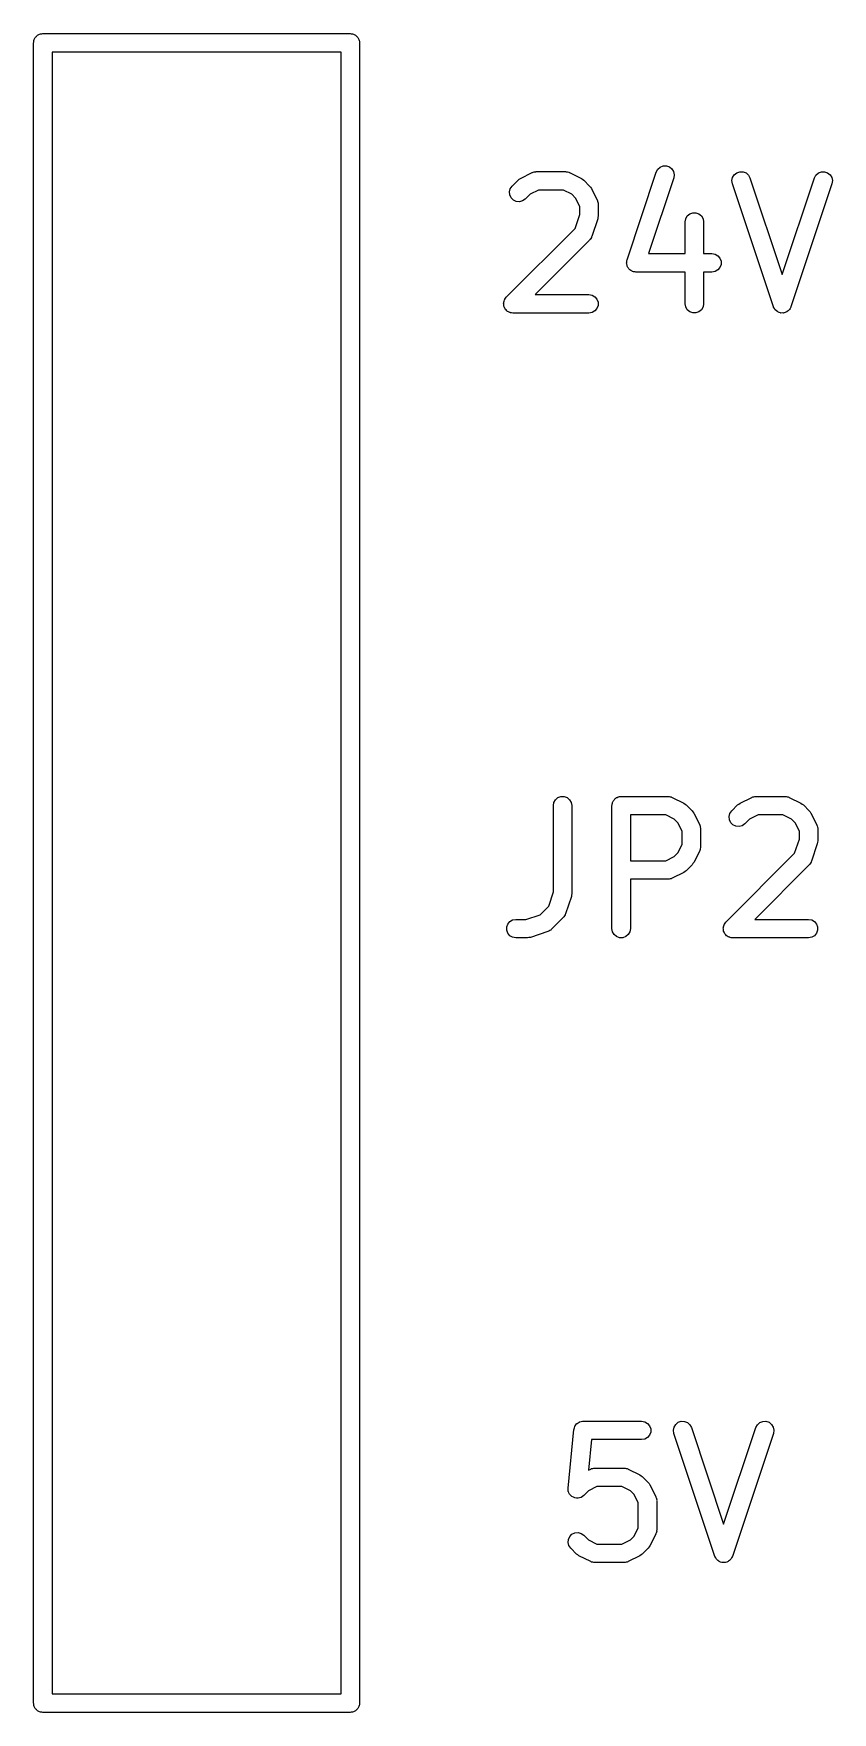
# Model space of a CAD drawing. Extents: x 25 to 346, y -457 to -16.
# Drawn here: x 75.83 to 82.32, y -399.89 to -386.24 of the extents above; entities that cross this region are included whole.
import ezdxf

# ---------------------------------------------------------------- set-up
doc = ezdxf.new("R2010")
doc.units = 0
doc.header["$MEASUREMENT"] = 0
doc.layers.add('BLACK', color=7, linetype='CONTINUOUS')

msp = doc.modelspace()

# ---------------------------------------------------------------- linework, layer by layer
at = {"layer": 'Black'}
for p, q in [((75.8309, -386.296), (75.832, -386.289)), ((75.832, -386.289), (75.8353, -386.284)), ((75.8353, -386.284), (75.8375, -386.277)), ((75.8375, -386.277), (75.8418, -386.272)), ((75.8418, -386.272), (75.845, -386.267)), ((75.845, -386.267), (75.8501, -386.263)), ((75.8501, -386.263), (75.8543, -386.258)), ((75.8543, -386.258), (75.86, -386.254)), ((75.86, -386.254), (75.865, -386.25)), ((75.865, -386.25), (75.8712, -386.248)), ((75.8712, -386.248), (75.8768, -386.245)), ((75.8768, -386.245), (75.8833, -386.243)), ((75.8833, -386.243), (75.8895, -386.241)), ((75.8895, -386.241), (75.896, -386.241)), ((75.896, -386.241), (75.9025, -386.24)), ((75.9025, -386.24), (78.4025, -386.24)), ((78.4025, -386.24), (78.409, -386.241)), ((78.409, -386.241), (78.4155, -386.241)), ((78.4155, -386.241), (78.4217, -386.243)), ((78.4217, -386.243), (78.4282, -386.245)), ((78.4282, -386.245), (78.4338, -386.248)), ((78.4338, -386.248), (78.44, -386.25)), ((78.44, -386.25), (78.445, -386.254)), ((78.445, -386.254), (78.4507, -386.258)), ((78.4507, -386.258), (78.4549, -386.263)), ((78.4549, -386.263), (78.46, -386.267)), ((78.46, -386.267), (78.4632, -386.272)), ((78.4632, -386.272), (78.4675, -386.277)), ((78.4675, -386.277), (78.4697, -386.284)), ((78.4697, -386.284), (78.473, -386.289)), ((78.473, -386.289), (78.4741, -386.296)), ((75.8275, -386.315), (75.8286, -386.309)), ((75.8275, -399.815), (75.8275, -386.315)), ((75.8286, -386.302), (75.8309, -386.296)), ((75.8286, -386.309), (75.8286, -386.302)), ((75.9775, -386.39), (75.9775, -399.74)), ((78.3275, -386.39), (75.9775, -386.39)), ((78.3275, -399.74), (78.3275, -386.39)), ((78.4741, -386.296), (78.4764, -386.302)), ((78.4764, -386.302), (78.4764, -386.309)), ((78.4764, -386.309), (78.4775, -386.315)), ((78.4775, -386.315), (78.4775, -399.815)), ((79.7861, -387.418), (79.8813, -387.37)), ((79.8813, -387.37), (79.8855, -387.369)), ((79.8855, -387.369), (79.8892, -387.367)), ((79.8892, -387.367), (79.8979, -387.365)), ((79.8979, -387.365), (79.9063, -387.363)), ((79.9063, -387.363), (79.9106, -387.363)), ((79.9106, -387.363), (79.9149, -387.362)), ((79.9149, -387.362), (80.153, -387.362)), ((80.153, -387.362), (80.1572, -387.363)), ((80.1572, -387.363), (80.1616, -387.363)), ((80.1616, -387.363), (80.17, -387.365)), ((80.17, -387.365), (80.1786, -387.367)), ((80.1786, -387.367), (80.1824, -387.369)), ((80.1824, -387.369), (80.1865, -387.37)), ((80.1865, -387.37), (80.2818, -387.418)), ((80.6533, -388.08), (80.8913, -387.366)), ((80.8913, -387.366), (80.9038, -387.343)), ((80.9038, -387.343), (80.9232, -387.326)), ((80.9232, -387.326), (80.9475, -387.316)), ((80.9475, -387.316), (80.9735, -387.316)), ((80.9735, -387.316), (80.9982, -387.324)), ((80.9982, -387.324), (81.0186, -387.34)), ((81.0186, -387.34), (81.0322, -387.362)), ((81.0322, -387.362), (81.0375, -387.388)), ((81.5254, -387.388), (81.5458, -387.371)), ((81.5458, -387.371), (81.5705, -387.363)), ((81.5705, -387.363), (81.5966, -387.364)), ((81.5966, -387.364), (81.6208, -387.373)), ((81.6208, -387.373), (81.6403, -387.391)), ((82.1895, -387.391), (82.209, -387.373)), ((82.209, -387.373), (82.2332, -387.364)), ((82.2332, -387.364), (82.2592, -387.363)), ((82.2592, -387.363), (82.2839, -387.371)), ((82.2839, -387.371), (82.3043, -387.388)), ((79.6973, -387.526), (79.7041, -387.501)), ((79.7041, -387.501), (79.719, -387.48)), ((79.719, -387.48), (79.7666, -387.432)), ((79.7666, -387.432), (79.7764, -387.425)), ((79.7764, -387.425), (79.7861, -387.418)), ((79.9326, -387.512), (79.8641, -387.547)), ((80.1353, -387.512), (79.9326, -387.512)), ((80.2038, -387.547), (80.1353, -387.512)), ((80.2818, -387.418), (80.2914, -387.425)), ((80.2914, -387.425), (80.3012, -387.432)), ((80.3012, -387.432), (80.3489, -387.48)), ((80.3489, -387.48), (80.3558, -387.489)), ((80.3558, -387.489), (80.3629, -387.499)), ((80.3629, -387.499), (80.4105, -387.594)), ((81.0337, -387.413), (80.8285, -388.029)), ((81.0375, -387.388), (81.0337, -387.413)), ((81.5066, -387.435), (81.5118, -387.41)), ((81.5104, -387.461), (81.5066, -387.435)), ((81.8437, -388.461), (81.5104, -387.461)), ((81.5118, -387.41), (81.5254, -387.388)), ((81.6403, -387.391), (81.6527, -387.414)), ((81.6527, -387.414), (81.9149, -388.2)), ((81.9149, -388.2), (82.1771, -387.414)), ((82.3194, -387.461), (81.986, -388.461)), ((82.1771, -387.414), (82.1895, -387.391)), ((82.3043, -387.388), (82.318, -387.41)), ((82.318, -387.41), (82.3232, -387.435)), ((82.3232, -387.435), (82.3194, -387.461)), ((79.6996, -387.552), (79.6973, -387.526)), ((79.7106, -387.576), (79.6996, -387.552)), ((79.729, -387.594), (79.7106, -387.576)), ((79.7526, -387.605), (79.729, -387.594)), ((79.7786, -387.607), (79.7526, -387.605)), ((79.8037, -387.601), (79.7786, -387.607)), ((79.8251, -387.586), (79.8037, -387.601)), ((79.8641, -387.547), (79.8251, -387.586)), ((80.2342, -387.577), (80.2038, -387.547)), ((80.2685, -387.646), (80.2342, -387.577)), ((80.2685, -387.711), (80.2685, -387.646)), ((80.4105, -387.594), (80.4118, -387.598)), ((80.4118, -387.598), (80.4139, -387.602)), ((80.4139, -387.602), (80.4155, -387.611)), ((80.4155, -387.611), (80.418, -387.619)), ((80.418, -387.619), (80.4177, -387.624)), ((80.4177, -387.624), (80.4185, -387.628)), ((80.4185, -387.628), (80.4185, -387.723)), ((80.2303, -387.825), (80.2685, -387.711)), ((80.4146, -387.747), (80.367, -387.89)), ((80.4164, -387.735), (80.4146, -387.747)), ((80.4185, -387.723), (80.4164, -387.735)), ((81.1256, -387.771), (81.1301, -387.745)), ((81.1256, -388.029), (81.1256, -387.771)), ((81.1301, -387.745), (81.1431, -387.723)), ((81.1431, -387.723), (81.1631, -387.706)), ((81.1631, -387.706), (81.1876, -387.697)), ((81.1876, -387.697), (81.2136, -387.697)), ((81.2136, -387.697), (81.2381, -387.706)), ((81.2381, -387.706), (81.258, -387.723)), ((81.258, -387.723), (81.2711, -387.745)), ((81.2711, -387.745), (81.2756, -387.771)), ((81.2756, -387.771), (81.2756, -388.029)), ((79.6714, -388.384), (80.2303, -387.825)), ((80.3489, -387.919), (79.9055, -388.362)), ((80.3513, -387.915), (80.3489, -387.919)), ((80.3546, -387.913), (80.3513, -387.915)), ((80.3588, -387.905), (80.3546, -387.913)), ((80.3638, -387.898), (80.3588, -387.905)), ((80.3649, -387.893), (80.3638, -387.898)), ((80.367, -387.89), (80.3649, -387.893)), ((80.8285, -388.029), (81.1256, -388.029)), ((81.2756, -388.029), (81.3435, -388.029)), ((81.3435, -388.029), (81.3691, -388.034)), ((81.3691, -388.034), (81.3917, -388.047)), ((81.3917, -388.047), (81.4084, -388.067)), ((81.4084, -388.067), (81.4173, -388.091)), ((80.6494, -388.106), (80.6505, -388.099)), ((80.6505, -388.112), (80.6494, -388.106)), ((80.6505, -388.091), (80.6524, -388.086)), ((80.6505, -388.099), (80.6505, -388.091)), ((80.6505, -388.117), (80.6505, -388.112)), ((80.6531, -388.124), (80.6505, -388.117)), ((80.6524, -388.086), (80.6533, -388.08)), ((80.6547, -388.132), (80.6531, -388.124)), ((80.6576, -388.136), (80.6547, -388.132)), ((80.6595, -388.142), (80.6576, -388.136)), ((80.6643, -388.147), (80.6595, -388.142)), ((80.6683, -388.154), (80.6643, -388.147)), ((80.6726, -388.157), (80.6683, -388.154)), ((80.6762, -388.162), (80.6726, -388.157)), ((80.6828, -388.165), (80.6762, -388.162)), ((80.6887, -388.17), (80.6828, -388.165)), ((80.694, -388.172), (80.6887, -388.17)), ((80.6988, -388.175), (80.694, -388.172)), ((80.7062, -388.176), (80.6988, -388.175)), ((80.7134, -388.178), (80.7062, -388.176)), ((80.7189, -388.178), (80.7134, -388.178)), ((80.7244, -388.179), (80.7189, -388.178)), ((81.1256, -388.179), (80.7244, -388.179)), ((81.1256, -388.437), (81.1256, -388.179)), ((81.3435, -388.179), (81.2756, -388.179)), ((81.2756, -388.179), (81.2756, -388.437)), ((81.3691, -388.175), (81.3435, -388.179)), ((81.3917, -388.162), (81.3691, -388.175)), ((81.4084, -388.142), (81.3917, -388.162)), ((81.4173, -388.117), (81.4084, -388.142)), ((81.4173, -388.091), (81.4173, -388.117)), ((79.6497, -388.431), (79.6505, -388.428)), ((79.6505, -388.441), (79.6497, -388.431)), ((79.6505, -388.424), (79.6539, -388.415)), ((79.6505, -388.428), (79.6505, -388.424)), ((79.6505, -388.45), (79.6505, -388.441)), ((79.6517, -388.454), (79.6505, -388.45)), ((79.652, -388.457), (79.6517, -388.454)), ((79.6561, -388.466), (79.652, -388.457)), ((79.6539, -388.415), (79.6564, -388.406)), ((79.6595, -388.475), (79.6561, -388.466)), ((79.6564, -388.406), (79.6583, -388.403)), ((79.6583, -388.403), (79.6595, -388.4)), ((79.6595, -388.4), (79.6658, -388.392)), ((79.6616, -388.477), (79.6595, -388.475)), ((79.663, -388.48), (79.6616, -388.477)), ((79.6658, -388.392), (79.6714, -388.384)), ((79.9055, -388.362), (80.3435, -388.362)), ((80.3435, -388.362), (80.3691, -388.367)), ((80.3691, -388.367), (80.3917, -388.38)), ((80.3917, -388.38), (80.4084, -388.4)), ((80.4084, -388.475), (80.3917, -388.495)), ((80.4084, -388.4), (80.4173, -388.424)), ((80.4173, -388.45), (80.4084, -388.475)), ((80.4173, -388.424), (80.4173, -388.45)), ((81.1301, -388.463), (81.1256, -388.437)), ((81.1431, -388.486), (81.1301, -388.463)), ((81.2711, -388.463), (81.258, -388.486)), ((81.2756, -388.437), (81.2711, -388.463)), ((81.8447, -388.463), (81.8437, -388.461)), ((81.8451, -388.465), (81.8447, -388.463)), ((81.8509, -388.474), (81.8451, -388.465)), ((81.8561, -388.484), (81.8509, -388.474)), ((81.9789, -388.474), (81.9736, -388.484)), ((81.9846, -388.465), (81.9789, -388.474)), ((81.985, -388.463), (81.9846, -388.465)), ((81.986, -388.461), (81.985, -388.463)), ((79.6699, -388.487), (79.663, -388.48)), ((79.6762, -388.495), (79.6699, -388.487)), ((79.6791, -388.496), (79.6762, -388.495)), ((79.6814, -388.499), (79.6791, -388.496)), ((79.6903, -388.503), (79.6814, -388.499)), ((79.6988, -388.508), (79.6903, -388.503)), ((79.702, -388.508), (79.6988, -388.508)), ((79.705, -388.51), (79.702, -388.508)), ((79.7148, -388.511), (79.705, -388.51)), ((79.7244, -388.512), (79.7148, -388.511)), ((80.3435, -388.512), (79.7244, -388.512)), ((80.3691, -388.508), (80.3435, -388.512)), ((80.3917, -388.495), (80.3691, -388.508)), ((81.1631, -388.502), (81.1431, -388.486)), ((81.1876, -388.511), (81.1631, -388.502)), ((81.2136, -388.511), (81.1876, -388.511)), ((81.2381, -388.502), (81.2136, -388.511)), ((81.258, -388.486), (81.2381, -388.502)), ((81.8577, -388.485), (81.8561, -388.484)), ((81.8588, -388.487), (81.8577, -388.485)), ((81.8674, -388.494), (81.8588, -388.487)), ((81.8756, -388.501), (81.8674, -388.494)), ((81.8775, -388.502), (81.8756, -388.501)), ((81.8792, -388.503), (81.8775, -388.502)), ((81.8896, -388.507), (81.8792, -388.503)), ((81.8998, -388.511), (81.8896, -388.507)), ((81.9019, -388.511), (81.8998, -388.511)), ((81.9039, -388.512), (81.9019, -388.511)), ((81.9149, -388.511), (81.9039, -388.512)), ((81.9259, -388.512), (81.9149, -388.511)), ((81.9278, -388.511), (81.9259, -388.512)), ((81.9299, -388.511), (81.9278, -388.511)), ((81.9401, -388.507), (81.9299, -388.511)), ((81.9506, -388.503), (81.9401, -388.507)), ((81.9522, -388.502), (81.9506, -388.503)), ((81.9541, -388.501), (81.9522, -388.502)), ((81.9624, -388.494), (81.9541, -388.501)), ((81.971, -388.487), (81.9624, -388.494)), ((81.9721, -388.485), (81.971, -388.487)), ((81.9736, -388.484), (81.9721, -388.485)), ((80.0542, -392.517), (80.0587, -392.492)), ((80.0542, -393.219), (80.0542, -392.517)), ((80.0587, -392.492), (80.0717, -392.469)), ((80.0717, -392.469), (80.0917, -392.452)), ((80.0917, -392.452), (80.1161, -392.444)), ((80.1161, -392.444), (80.1422, -392.444)), ((80.1422, -392.444), (80.1667, -392.452)), ((80.1667, -392.452), (80.1866, -392.469)), ((80.1866, -392.469), (80.1996, -392.492)), ((80.1996, -392.492), (80.2042, -392.517)), ((80.2042, -392.517), (80.2042, -393.232)), ((80.5304, -392.517), (80.5315, -392.511)), ((80.5304, -393.517), (80.5304, -392.517)), ((80.5315, -392.504), (80.5337, -392.498)), ((80.5315, -392.511), (80.5315, -392.504)), ((80.5337, -392.498), (80.5349, -392.492)), ((80.5349, -392.492), (80.5382, -392.486)), ((80.5382, -392.486), (80.5404, -392.48)), ((80.5404, -392.48), (80.5446, -392.475)), ((80.5446, -392.475), (80.5479, -392.469)), ((80.5479, -392.469), (80.5529, -392.465)), ((80.5529, -392.465), (80.5571, -392.46)), ((80.5571, -392.46), (80.5628, -392.457)), ((80.5628, -392.457), (80.5679, -392.452)), ((80.5679, -392.452), (80.574, -392.45)), ((80.574, -392.45), (80.5797, -392.447)), ((80.5797, -392.447), (80.5862, -392.446)), ((80.5862, -392.446), (80.5923, -392.444)), ((80.5923, -392.444), (80.5989, -392.444)), ((80.5989, -392.444), (80.6054, -392.442)), ((80.6054, -392.442), (80.9863, -392.442)), ((80.9863, -392.442), (80.9906, -392.443)), ((80.9906, -392.443), (80.9949, -392.443)), ((80.9949, -392.443), (81.0033, -392.445)), ((81.0033, -392.445), (81.012, -392.447)), ((81.012, -392.447), (81.0157, -392.449)), ((81.0157, -392.449), (81.0199, -392.45)), ((81.0199, -392.45), (81.1151, -392.498)), ((81.1151, -392.498), (81.1247, -392.505)), ((81.1247, -392.505), (81.1346, -392.512)), ((81.1346, -392.512), (81.1822, -392.56)), ((81.1822, -392.56), (81.1891, -392.569)), ((81.1891, -392.569), (81.1962, -392.579)), ((81.4898, -392.581), (81.5047, -392.56)), ((81.5047, -392.56), (81.5523, -392.512)), ((81.5523, -392.512), (81.5622, -392.505)), ((81.5622, -392.505), (81.5718, -392.498)), ((81.5718, -392.498), (81.6671, -392.45)), ((81.6671, -392.45), (81.6712, -392.449)), ((81.6712, -392.449), (81.6749, -392.447)), ((81.6749, -392.447), (81.6836, -392.445)), ((81.6836, -392.445), (81.692, -392.443)), ((81.692, -392.443), (81.6963, -392.443)), ((81.6963, -392.443), (81.7006, -392.442)), ((81.7006, -392.442), (81.9387, -392.442)), ((81.9387, -392.442), (81.9429, -392.443)), ((81.9429, -392.443), (81.9473, -392.443)), ((81.9473, -392.443), (81.9557, -392.445)), ((81.9557, -392.445), (81.9643, -392.447)), ((81.9643, -392.447), (81.9681, -392.449)), ((81.9681, -392.449), (81.9722, -392.45)), ((81.9722, -392.45), (82.0675, -392.498)), ((82.0675, -392.498), (82.0771, -392.505)), ((82.0771, -392.505), (82.087, -392.512)), ((82.087, -392.512), (82.1346, -392.56)), ((82.1346, -392.56), (82.1415, -392.569)), ((82.1415, -392.569), (82.1486, -392.579)), ((80.6804, -392.592), (80.6804, -392.966)), ((80.9686, -392.592), (80.6804, -392.592)), ((81.0371, -392.627), (80.9686, -392.592)), ((81.0675, -392.657), (81.0371, -392.627)), ((81.1018, -392.726), (81.0675, -392.657)), ((81.1962, -392.579), (81.2439, -392.674)), ((81.2439, -392.674), (81.2451, -392.678)), ((81.2451, -392.678), (81.2473, -392.682)), ((81.2473, -392.682), (81.2488, -392.691)), ((81.2488, -392.691), (81.2513, -392.699)), ((81.2513, -392.699), (81.251, -392.704)), ((81.251, -392.704), (81.2518, -392.708)), ((81.2518, -392.708), (81.2518, -392.851)), ((81.483, -392.606), (81.4898, -392.581)), ((81.4853, -392.632), (81.483, -392.606)), ((81.4963, -392.656), (81.4853, -392.632)), ((81.5147, -392.674), (81.4963, -392.656)), ((81.5383, -392.685), (81.5147, -392.674)), ((81.5643, -392.687), (81.5383, -392.685)), ((81.5894, -392.681), (81.5643, -392.687)), ((81.6108, -392.666), (81.5894, -392.681)), ((81.6498, -392.627), (81.6108, -392.666)), ((81.7183, -392.592), (81.6498, -392.627)), ((81.921, -392.592), (81.7183, -392.592)), ((81.9895, -392.627), (81.921, -392.592)), ((82.0199, -392.657), (81.9895, -392.627)), ((82.0542, -392.726), (82.0199, -392.657)), ((82.1486, -392.579), (82.1962, -392.674)), ((82.1962, -392.674), (82.1975, -392.678)), ((82.1975, -392.678), (82.1996, -392.682)), ((82.1996, -392.682), (82.2012, -392.691)), ((82.2012, -392.691), (82.2037, -392.699)), ((82.2037, -392.699), (82.2034, -392.704)), ((82.2034, -392.704), (82.2042, -392.708)), ((82.2042, -392.708), (82.2042, -392.803)), ((81.0675, -392.902), (81.1018, -392.833)), ((81.1018, -392.833), (81.1018, -392.726)), ((82.016, -392.905), (82.0542, -392.791)), ((82.0542, -392.791), (82.0542, -392.726)), ((82.2003, -392.827), (82.1527, -392.97)), ((82.2021, -392.815), (82.2003, -392.827)), ((82.2042, -392.803), (82.2021, -392.815)), ((80.6804, -392.966), (80.9686, -392.966)), ((80.9686, -392.966), (81.0371, -392.932)), ((81.0371, -392.932), (81.0675, -392.902)), ((81.1962, -392.979), (81.1891, -392.989)), ((81.2439, -392.884), (81.1962, -392.979)), ((81.2451, -392.88), (81.2439, -392.884)), ((81.2473, -392.876), (81.2451, -392.88)), ((81.2488, -392.868), (81.2473, -392.876)), ((81.2513, -392.859), (81.2488, -392.868)), ((81.2518, -392.851), (81.251, -392.855)), ((81.251, -392.855), (81.2513, -392.859)), ((81.4571, -393.464), (82.016, -392.905)), ((82.1495, -392.978), (82.1445, -392.985)), ((82.1506, -392.973), (82.1495, -392.978)), ((82.1527, -392.97), (82.1506, -392.973)), ((80.9863, -393.116), (80.6804, -393.116)), ((80.6804, -393.116), (80.6804, -393.517)), ((80.9906, -393.115), (80.9863, -393.116)), ((80.9949, -393.116), (80.9906, -393.115)), ((81.0033, -393.113), (80.9949, -393.116)), ((81.012, -393.112), (81.0033, -393.113)), ((81.0157, -393.11), (81.012, -393.112)), ((81.0199, -393.108), (81.0157, -393.11)), ((81.1151, -393.061), (81.0199, -393.108)), ((81.1247, -393.053), (81.1151, -393.061)), ((81.1346, -393.047), (81.1247, -393.053)), ((81.1822, -392.999), (81.1346, -393.047)), ((81.1891, -392.989), (81.1822, -392.999)), ((82.1346, -392.999), (81.6912, -393.442)), ((82.1371, -392.995), (82.1346, -392.999)), ((82.1403, -392.993), (82.1371, -392.995)), ((82.1445, -392.985), (82.1403, -392.993)), ((80.016, -393.334), (80.0542, -393.219)), ((80.2003, -393.255), (80.1527, -393.398)), ((80.2021, -393.244), (80.2003, -393.255)), ((80.2042, -393.232), (80.2021, -393.244)), ((79.9458, -393.404), (80.016, -393.334)), ((79.6744, -393.504), (79.6833, -393.48)), ((79.6744, -393.53), (79.6744, -393.504)), ((79.6833, -393.48), (79.7, -393.46)), ((79.7, -393.46), (79.7226, -393.447)), ((79.7226, -393.447), (79.7482, -393.442)), ((79.7482, -393.442), (79.8313, -393.442)), ((79.8313, -393.442), (79.9458, -393.404)), ((80.0329, -393.529), (80.0252, -393.533)), ((80.0358, -393.525), (80.0329, -393.529)), ((80.0393, -393.523), (80.0358, -393.525)), ((80.1346, -393.428), (80.0393, -393.523)), ((80.1371, -393.424), (80.1346, -393.428)), ((80.1403, -393.421), (80.1371, -393.424)), ((80.1445, -393.413), (80.1403, -393.421)), ((80.1495, -393.406), (80.1445, -393.413)), ((80.1506, -393.402), (80.1495, -393.406)), ((80.1527, -393.398), (80.1506, -393.402)), ((80.5349, -393.543), (80.5304, -393.517)), ((80.6804, -393.517), (80.6758, -393.543)), ((81.4354, -393.511), (81.4363, -393.508)), ((81.4363, -393.521), (81.4354, -393.511)), ((81.4363, -393.504), (81.4396, -393.495)), ((81.4363, -393.508), (81.4363, -393.504)), ((81.4363, -393.53), (81.4363, -393.521)), ((81.4396, -393.495), (81.4421, -393.486)), ((81.4421, -393.486), (81.444, -393.483)), ((81.444, -393.483), (81.4452, -393.48)), ((81.4452, -393.48), (81.4515, -393.472)), ((81.4515, -393.472), (81.4571, -393.464)), ((81.6912, -393.442), (82.1292, -393.442)), ((82.1292, -393.442), (82.1548, -393.447)), ((82.1548, -393.447), (82.1774, -393.46)), ((82.1774, -393.46), (82.1941, -393.48)), ((82.1941, -393.48), (82.203, -393.504)), ((82.203, -393.504), (82.203, -393.53)), ((79.6833, -393.555), (79.6744, -393.53)), ((79.7, -393.575), (79.6833, -393.555)), ((79.7226, -393.588), (79.7, -393.575)), ((79.7482, -393.592), (79.7226, -393.588)), ((79.8435, -393.592), (79.7482, -393.592)), ((79.8553, -393.59), (79.8435, -393.592)), ((79.8672, -393.589), (79.8553, -393.59)), ((80.01, -393.541), (79.8672, -393.589)), ((80.0138, -393.539), (80.01, -393.541)), ((80.018, -393.538), (80.0138, -393.539)), ((80.0252, -393.533), (80.018, -393.538)), ((80.5479, -393.566), (80.5349, -393.543)), ((80.5679, -393.582), (80.5479, -393.566)), ((80.5923, -393.591), (80.5679, -393.582)), ((80.6184, -393.591), (80.5923, -393.591)), ((80.6429, -393.582), (80.6184, -393.591)), ((80.6628, -393.566), (80.6429, -393.582)), ((80.6758, -393.543), (80.6628, -393.566)), ((81.4374, -393.534), (81.4363, -393.53)), ((81.4377, -393.537), (81.4374, -393.534)), ((81.4418, -393.546), (81.4377, -393.537)), ((81.4452, -393.555), (81.4418, -393.546)), ((81.4473, -393.557), (81.4452, -393.555)), ((81.4487, -393.56), (81.4473, -393.557)), ((81.4556, -393.567), (81.4487, -393.56)), ((81.4619, -393.575), (81.4556, -393.567)), ((81.4648, -393.576), (81.4619, -393.575)), ((81.4671, -393.579), (81.4648, -393.576)), ((81.476, -393.583), (81.4671, -393.579)), ((81.4845, -393.588), (81.476, -393.583)), ((81.4877, -393.588), (81.4845, -393.588)), ((81.4907, -393.59), (81.4877, -393.588)), ((81.5005, -393.591), (81.4907, -393.59)), ((81.5101, -393.592), (81.5005, -393.591)), ((82.1292, -393.592), (81.5101, -393.592)), ((82.1548, -393.588), (82.1292, -393.592)), ((82.1774, -393.575), (82.1548, -393.588)), ((82.1941, -393.555), (82.1774, -393.575)), ((82.203, -393.53), (82.1941, -393.555)), ((80.1736, -398.066), (80.2212, -397.59)), ((80.2212, -397.59), (80.222, -397.587)), ((80.222, -397.584), (80.2255, -397.575)), ((80.222, -397.587), (80.222, -397.584)), ((80.2255, -397.575), (80.2283, -397.565)), ((80.2283, -397.565), (80.2299, -397.563)), ((80.2299, -397.563), (80.2309, -397.56)), ((80.2309, -397.56), (80.2375, -397.552)), ((80.2375, -397.552), (80.2435, -397.544)), ((80.2435, -397.544), (80.2458, -397.542)), ((80.2458, -397.542), (80.2476, -397.54)), ((80.2476, -397.54), (80.2565, -397.535)), ((80.2565, -397.535), (80.265, -397.529)), ((80.265, -397.529), (80.2677, -397.528)), ((80.2677, -397.528), (80.2702, -397.527)), ((80.2702, -397.527), (80.2803, -397.525)), ((80.2803, -397.525), (80.2902, -397.523)), ((80.2902, -397.523), (80.293, -397.523)), ((80.293, -397.523), (80.2958, -397.522)), ((80.2958, -397.522), (80.772, -397.522)), ((80.772, -397.522), (80.7977, -397.527)), ((80.7977, -397.527), (80.8202, -397.54)), ((80.8202, -397.54), (80.837, -397.56)), ((80.837, -397.56), (80.8459, -397.584)), ((80.8459, -397.61), (80.837, -397.635)), ((80.8459, -397.584), (80.8459, -397.61)), ((81.0304, -397.595), (81.0356, -397.57)), ((81.0342, -397.621), (81.0304, -397.595)), ((81.3675, -398.621), (81.0342, -397.621)), ((81.0356, -397.57), (81.0492, -397.548)), ((81.0492, -397.548), (81.0696, -397.531)), ((81.0696, -397.531), (81.0944, -397.523)), ((81.0944, -397.523), (81.1204, -397.524)), ((81.1204, -397.524), (81.1446, -397.533)), ((81.1446, -397.533), (81.1641, -397.551)), ((81.1641, -397.551), (81.1765, -397.574)), ((81.1765, -397.574), (81.4387, -398.36)), ((81.4387, -398.36), (81.7009, -397.574)), ((81.8432, -397.621), (81.5098, -398.621)), ((81.7009, -397.574), (81.7133, -397.551)), ((81.7133, -397.551), (81.7328, -397.533)), ((81.7328, -397.533), (81.757, -397.524)), ((81.757, -397.524), (81.783, -397.523)), ((81.783, -397.523), (81.8077, -397.531)), ((81.8077, -397.531), (81.8281, -397.548)), ((81.8281, -397.548), (81.8418, -397.57)), ((81.8418, -397.57), (81.847, -397.595)), ((81.847, -397.595), (81.8432, -397.621)), ((80.3637, -397.672), (80.3389, -397.921)), ((80.772, -397.672), (80.3637, -397.672)), ((80.7977, -397.668), (80.772, -397.672)), ((80.8202, -397.655), (80.7977, -397.668)), ((80.837, -397.635), (80.8202, -397.655)), ((80.3389, -397.921), (80.3575, -397.911)), ((80.3575, -397.911), (80.3617, -397.91)), ((80.3617, -397.91), (80.3654, -397.908)), ((80.3654, -397.908), (80.3741, -397.906)), ((80.3741, -397.906), (80.3825, -397.904)), ((80.3825, -397.904), (80.3868, -397.904)), ((80.3868, -397.904), (80.3911, -397.903)), ((80.3911, -397.903), (80.6292, -397.903)), ((80.6292, -397.903), (80.6334, -397.904)), ((80.6334, -397.904), (80.6377, -397.904)), ((80.6377, -397.904), (80.6462, -397.906)), ((80.6462, -397.906), (80.6548, -397.908)), ((80.6548, -397.908), (80.6586, -397.91)), ((80.6586, -397.91), (80.6627, -397.911)), ((80.6627, -397.911), (80.7579, -397.959)), ((80.7579, -397.959), (80.7676, -397.966)), ((80.7676, -397.966), (80.7774, -397.973)), ((80.7774, -397.973), (80.8251, -398.021)), ((80.8251, -398.021), (80.8319, -398.03)), ((80.8319, -398.03), (80.8391, -398.04)), ((80.1746, -398.08), (80.1735, -398.067)), ((80.1735, -398.067), (80.1736, -398.067)), ((80.1736, -398.067), (80.1736, -398.066)), ((80.1755, -398.092), (80.1746, -398.08)), ((80.1757, -398.093), (80.1755, -398.092)), ((80.1758, -398.093), (80.1757, -398.093)), ((80.1811, -398.104), (80.1758, -398.093)), ((80.1862, -398.116), (80.1811, -398.104)), ((80.1866, -398.116), (80.1862, -398.116)), ((80.1868, -398.117), (80.1866, -398.116)), ((80.1957, -398.125), (80.1868, -398.117)), ((80.2044, -398.134), (80.1957, -398.125)), ((80.2049, -398.135), (80.2044, -398.134)), ((80.2052, -398.135), (80.2049, -398.135)), ((80.2166, -398.14), (80.2052, -398.135)), ((80.2279, -398.146), (80.2166, -398.14)), ((80.2284, -398.146), (80.2279, -398.146)), ((80.2288, -398.146), (80.2284, -398.146)), ((80.2413, -398.147), (80.2288, -398.146)), ((80.2538, -398.148), (80.2413, -398.147)), ((80.2543, -398.148), (80.2538, -398.148)), ((80.2548, -398.148), (80.2543, -398.148)), ((80.2668, -398.145), (80.2548, -398.148)), ((80.2791, -398.142), (80.2668, -398.145)), ((80.2795, -398.142), (80.2791, -398.142)), ((80.2799, -398.142), (80.2795, -398.142)), ((80.2902, -398.134), (80.2799, -398.142)), ((80.3006, -398.127), (80.2902, -398.134)), ((80.3009, -398.127), (80.3006, -398.127)), ((80.3012, -398.127), (80.3009, -398.127)), ((80.3403, -398.088), (80.3012, -398.127)), ((80.4088, -398.053), (80.3403, -398.088)), ((80.6115, -398.053), (80.4088, -398.053)), ((80.68, -398.088), (80.6115, -398.053)), ((80.7104, -398.118), (80.68, -398.088)), ((80.7446, -398.187), (80.7104, -398.118)), ((80.8391, -398.04), (80.8867, -398.135)), ((80.8867, -398.135), (80.888, -398.139)), ((80.888, -398.139), (80.8901, -398.143)), ((80.8901, -398.143), (80.8916, -398.152)), ((80.8916, -398.152), (80.8942, -398.16)), ((80.8942, -398.16), (80.8939, -398.165)), ((80.8939, -398.165), (80.8946, -398.169)), ((80.8946, -398.169), (80.8946, -398.407)), ((80.7446, -398.389), (80.7446, -398.187)), ((80.1868, -398.459), (80.2052, -398.441)), ((80.2052, -398.441), (80.2288, -398.43)), ((80.2288, -398.43), (80.2548, -398.427)), ((80.2548, -398.427), (80.2799, -398.434)), ((80.2799, -398.434), (80.3012, -398.449)), ((80.7104, -398.458), (80.7446, -398.389)), ((80.8867, -398.44), (80.8391, -398.536)), ((80.888, -398.436), (80.8867, -398.44)), ((80.8901, -398.433), (80.888, -398.436)), ((80.8916, -398.424), (80.8901, -398.433)), ((80.8942, -398.415), (80.8916, -398.424)), ((80.8946, -398.407), (80.8939, -398.411)), ((80.8939, -398.411), (80.8942, -398.415)), ((80.1735, -398.509), (80.1758, -398.483)), ((80.1802, -398.534), (80.1735, -398.509)), ((80.1758, -398.483), (80.1868, -398.459)), ((80.1952, -398.555), (80.1802, -398.534)), ((80.2428, -398.603), (80.1952, -398.555)), ((80.3012, -398.449), (80.3403, -398.488)), ((80.3403, -398.488), (80.4088, -398.522)), ((80.4088, -398.522), (80.6115, -398.522)), ((80.6115, -398.522), (80.68, -398.488)), ((80.68, -398.488), (80.7104, -398.458)), ((80.8251, -398.555), (80.7774, -398.603)), ((80.8319, -398.545), (80.8251, -398.555)), ((80.8391, -398.536), (80.8319, -398.545)), ((80.2526, -398.61), (80.2428, -398.603)), ((80.2623, -398.617), (80.2526, -398.61)), ((80.3575, -398.664), (80.2623, -398.617)), ((80.3617, -398.666), (80.3575, -398.664)), ((80.3654, -398.668), (80.3617, -398.666)), ((80.3741, -398.669), (80.3654, -398.668)), ((80.3825, -398.672), (80.3741, -398.669)), ((80.3868, -398.672), (80.3825, -398.672)), ((80.3911, -398.672), (80.3868, -398.672)), ((80.6292, -398.672), (80.3911, -398.672)), ((80.6334, -398.672), (80.6292, -398.672)), ((80.6377, -398.672), (80.6334, -398.672)), ((80.6462, -398.669), (80.6377, -398.672)), ((80.6548, -398.668), (80.6462, -398.669)), ((80.6586, -398.666), (80.6548, -398.668)), ((80.6627, -398.664), (80.6586, -398.666)), ((80.7579, -398.617), (80.6627, -398.664)), ((80.7676, -398.61), (80.7579, -398.617)), ((80.7774, -398.603), (80.7676, -398.61)), ((81.3685, -398.623), (81.3675, -398.621)), ((81.3689, -398.625), (81.3685, -398.623)), ((81.3747, -398.634), (81.3689, -398.625)), ((81.3799, -398.644), (81.3747, -398.634)), ((81.3815, -398.645), (81.3799, -398.644)), ((81.3826, -398.647), (81.3815, -398.645)), ((81.3912, -398.654), (81.3826, -398.647)), ((81.3994, -398.661), (81.3912, -398.654)), ((81.4014, -398.662), (81.3994, -398.661)), ((81.403, -398.663), (81.4014, -398.662)), ((81.4134, -398.667), (81.403, -398.663)), ((81.4237, -398.671), (81.4134, -398.667)), ((81.4257, -398.671), (81.4237, -398.671)), ((81.4277, -398.672), (81.4257, -398.671)), ((81.4387, -398.671), (81.4277, -398.672)), ((81.4497, -398.672), (81.4387, -398.671)), ((81.4517, -398.671), (81.4497, -398.672)), ((81.4537, -398.671), (81.4517, -398.671)), ((81.464, -398.667), (81.4537, -398.671)), ((81.4744, -398.663), (81.464, -398.667)), ((81.476, -398.662), (81.4744, -398.663)), ((81.4779, -398.661), (81.476, -398.662)), ((81.4862, -398.654), (81.4779, -398.661)), ((81.4948, -398.647), (81.4862, -398.654)), ((81.4959, -398.645), (81.4948, -398.647)), ((81.4974, -398.644), (81.4959, -398.645)), ((81.5027, -398.634), (81.4974, -398.644)), ((81.5084, -398.625), (81.5027, -398.634)), ((81.5089, -398.623), (81.5084, -398.625)), ((81.5098, -398.621), (81.5089, -398.623)), ((75.9775, -399.74), (78.3275, -399.74)), ((75.8286, -399.821), (75.8275, -399.815)), ((75.8286, -399.828), (75.8286, -399.821)), ((75.8309, -399.834), (75.8286, -399.828)), ((75.832, -399.841), (75.8309, -399.834)), ((75.8353, -399.846), (75.832, -399.841)), ((75.8375, -399.852), (75.8353, -399.846)), ((75.8418, -399.858), (75.8375, -399.852)), ((75.845, -399.863), (75.8418, -399.858)), ((75.8501, -399.867), (75.845, -399.863)), ((75.8543, -399.872), (75.8501, -399.867)), ((75.86, -399.876), (75.8543, -399.872)), ((75.865, -399.88), (75.86, -399.876)), ((75.8712, -399.882), (75.865, -399.88)), ((75.8768, -399.885), (75.8712, -399.882)), ((75.8833, -399.887), (75.8768, -399.885)), ((75.8895, -399.889), (75.8833, -399.887)), ((75.896, -399.889), (75.8895, -399.889)), ((75.9025, -399.89), (75.896, -399.889)), ((78.4025, -399.89), (75.9025, -399.89)), ((78.409, -399.889), (78.4025, -399.89)), ((78.4155, -399.889), (78.409, -399.889)), ((78.4217, -399.887), (78.4155, -399.889)), ((78.4282, -399.885), (78.4217, -399.887)), ((78.4338, -399.882), (78.4282, -399.885)), ((78.44, -399.88), (78.4338, -399.882)), ((78.445, -399.876), (78.44, -399.88)), ((78.4507, -399.872), (78.445, -399.876)), ((78.4549, -399.867), (78.4507, -399.872)), ((78.46, -399.863), (78.4549, -399.867)), ((78.4632, -399.858), (78.46, -399.863)), ((78.4675, -399.852), (78.4632, -399.858)), ((78.4697, -399.846), (78.4675, -399.852)), ((78.473, -399.841), (78.4697, -399.846)), ((78.4741, -399.834), (78.473, -399.841)), ((78.4764, -399.828), (78.4741, -399.834)), ((78.4775, -399.815), (78.4764, -399.821)), ((78.4764, -399.821), (78.4764, -399.828))]:
    msp.add_line(p, q, dxfattribs=at)

doc.saveas('drawing.dxf')
